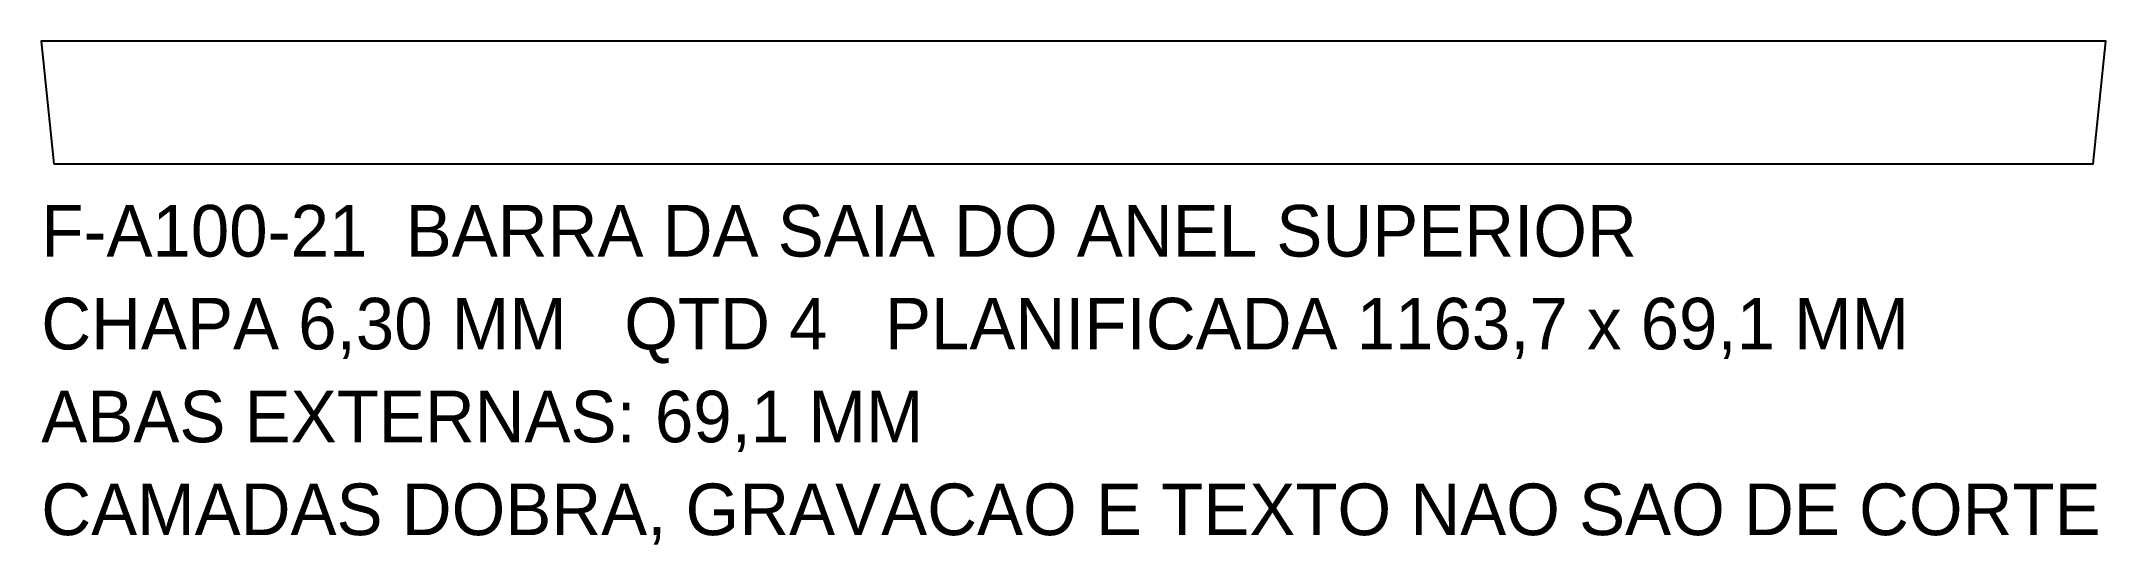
# Model space of a CAD drawing. Header units: millimetres. Extents: x 0 to 1164, y -215 to 69.
import ezdxf

# ---------------------------------------------------------------- set-up
doc = ezdxf.new("R2010")
doc.units = ezdxf.units.MM
doc.layers.add('CORTE', color=7, linetype='CONTINUOUS')
doc.layers.add('TEXTO', color=3, linetype='CONTINUOUS')

msp = doc.modelspace()

# ---------------------------------------------------------------- linework, layer by layer
at = {"layer": 'CORTE'}
msp.add_lwpolyline([(7, 0), (1156.67, 0), (1163.67, 69.06), (0, 69.06)], close=True, dxfattribs=at)

# ---------------------------------------------------------------- texts
at = {"layer": 'TEXTO'}
for s, p in [('F-A100-21  BARRA DA SAIA DO ANEL SUPERIOR', (0, -52.36515)), ('CHAPA 6,30 MM   QTD 4   PLANIFICADA 1163,7 x 69,1 MM', (0, -104.7303)), ('ABAS EXTERNAS: 69,1 MM', (0, -157.09545)), ('CAMADAS DOBRA, GRAVACAO E TEXTO NAO SAO DE CORTE', (0, -209.4606))]:
    msp.add_text(s, height=29.09175, dxfattribs=at).set_placement(p)

doc.saveas('drawing.dxf')
